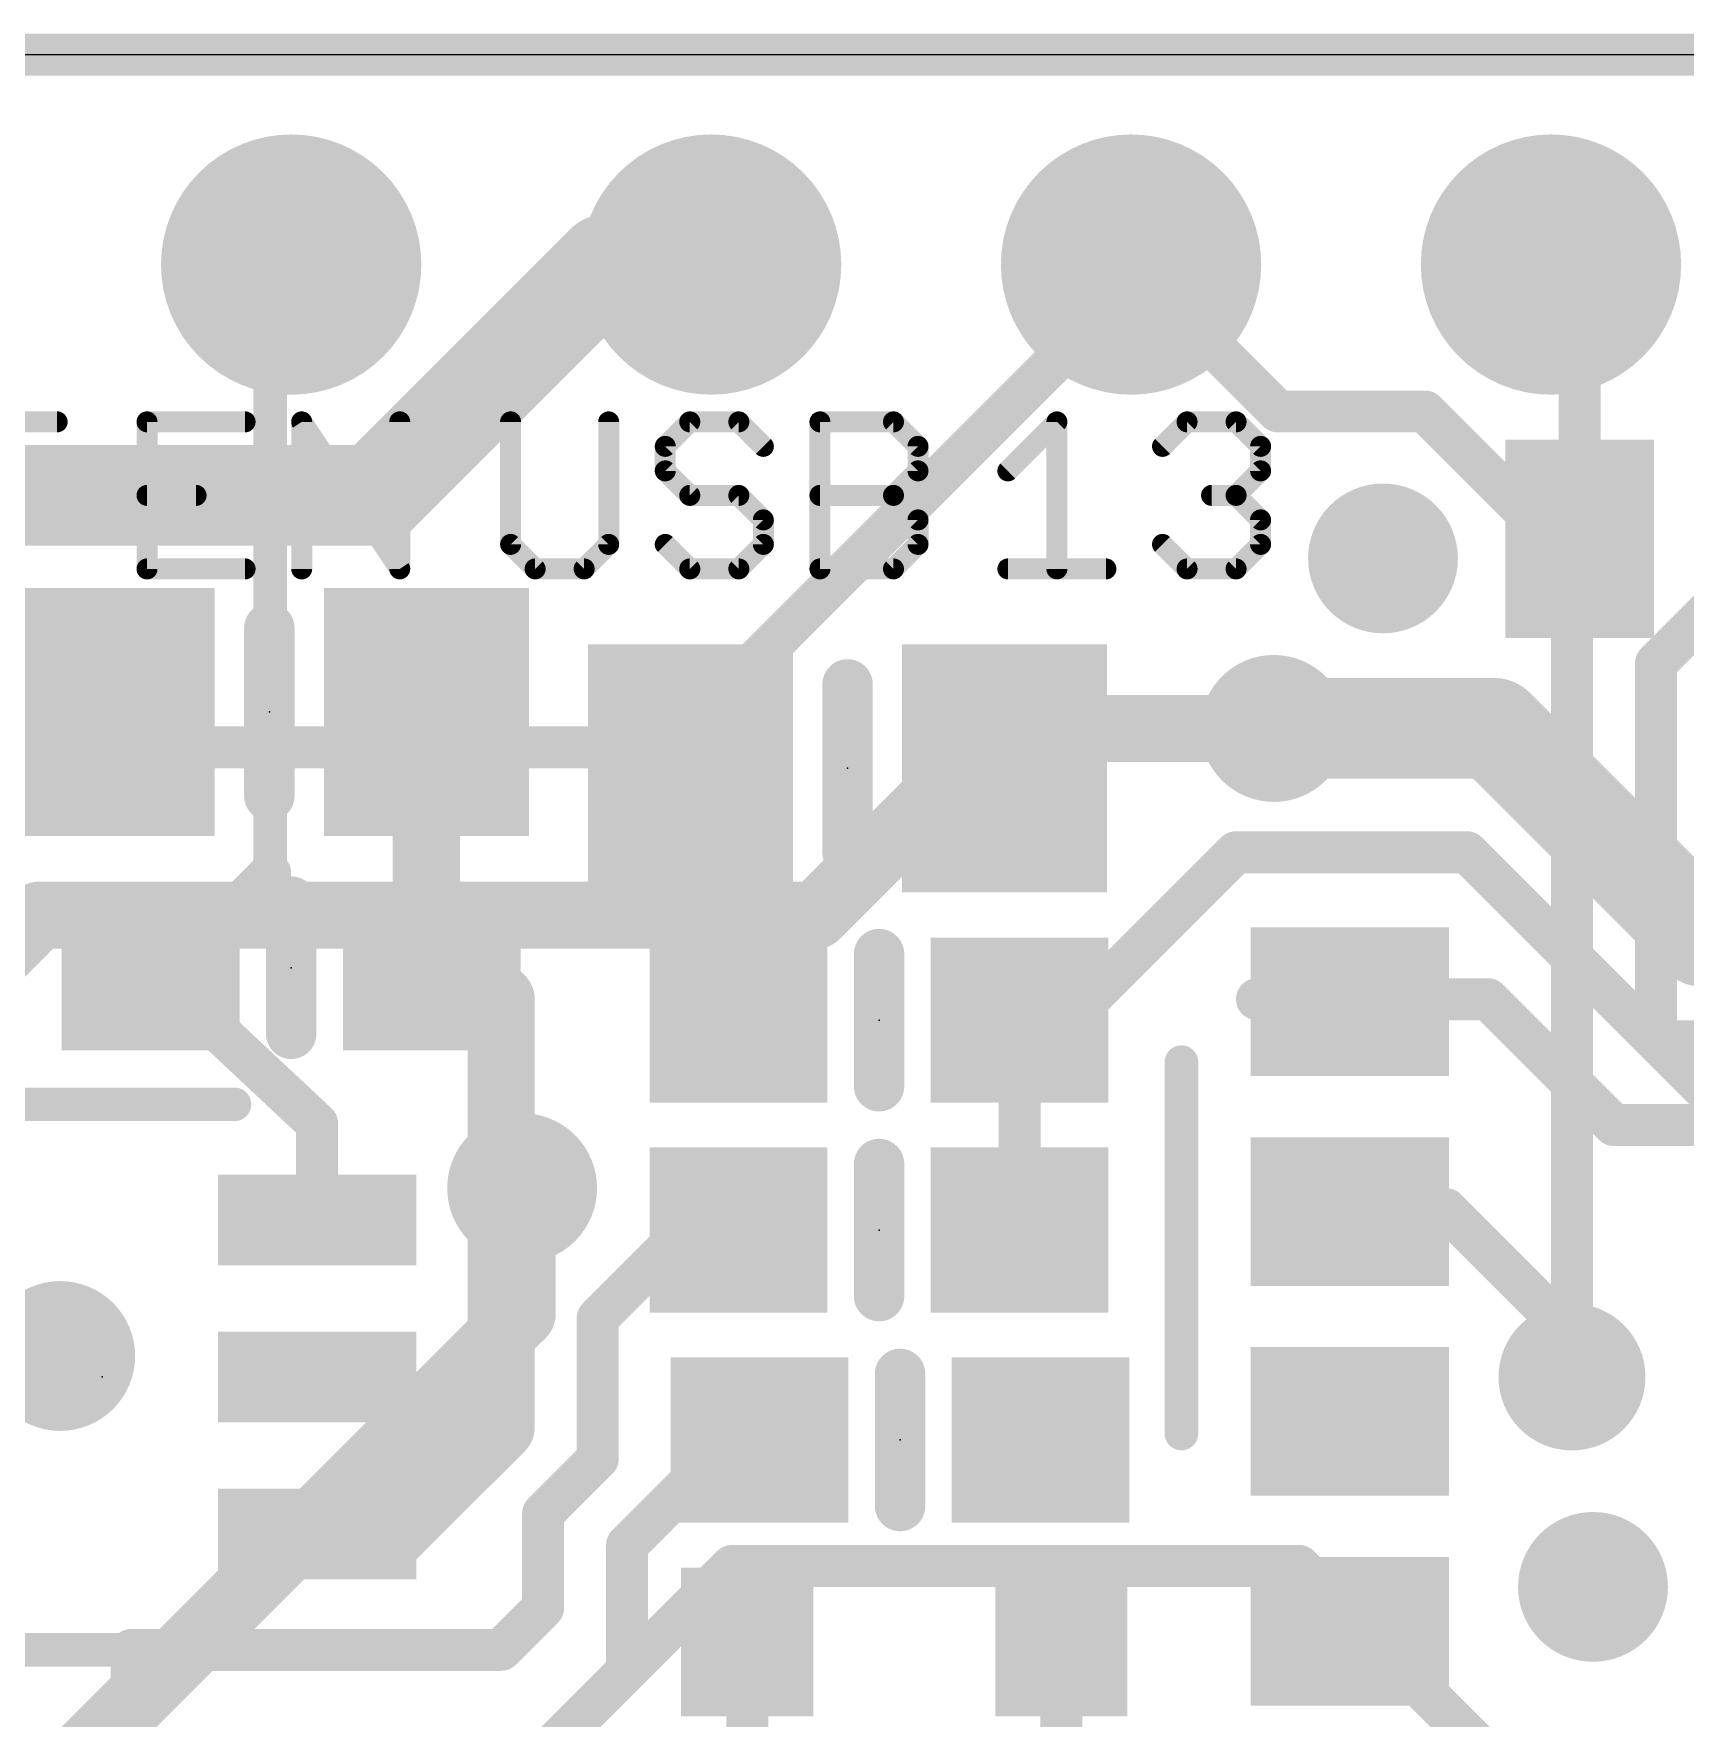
# Model space of a CAD drawing. Extents: x -6.8 to 60.3, y -8.9 to 34.9.
# Drawn here: x 17.49 to 27.48, y 12.79 to 22.99 of the extents above; entities that cross this region are included whole.
import ezdxf

# ---------------------------------------------------------------- set-up
doc = ezdxf.new("R2010")
doc.units = 0
for name, color, linetype in [('1', 12, 'CONTINUOUS'), ('16', 132, 'CONTINUOUS'), ('17', 110, 'CONTINUOUS'), ('18', 110, 'CONTINUOUS'), ('20', 53, 'CONTINUOUS'), ('21', 40, 'CONTINUOUS'), ('23', 40, 'CONTINUOUS'), ('47', 253, 'CONTINUOUS')]:
    doc.layers.add(name, color=color, linetype=linetype)

# ---------------------------------------------------------------- blocks, each defined once
blk = doc.blocks.new('RECT')
blk.add_solid([(-0.5, -0.5), (0.5, -0.5), (-0.5, 0.5), (0.5, 0.5)])
blk = doc.blocks.new('ROUNDP')
at = {"const_width": 0.5}
blk.add_lwpolyline([(0, -0.25, 1), (0, 0.25, 1), (0, -0.25)], format="xyb", dxfattribs=at)
blk = doc.blocks.new('ROUNDV')
at = {"const_width": 0.5}
blk.add_lwpolyline([(0, -0.25, 1), (0, 0.25, 1), (0, -0.25)], format="xyb", dxfattribs=at)

msp = doc.modelspace()

# ---------------------------------------------------------------- linework, layer by layer
at = {"layer": '1'}
for points, const_width in [([(44.45, 22.86), (0, 22.86)], 0.254), ([(19.05, 21.082), (19.05, 21.59)], 0.254), ([(26.844, 21.416), (26.67, 21.59)], 0.254), ([(26.844, 19.93), (26.844, 21.416)], 0.254), ([(18.923, 20.955), (19.05, 21.082)], 0.254), ([(18.923, 17.907), (18.923, 20.955)], 0.2032), ([(19.868, 17.431), (19.868, 18.883)], 0.4064), ([(26.3271, 18.7833), (24.9936, 18.7833)], 0.6096), ([(26.3271, 18.7833), (27.5844, 17.526)], 0.6096), ([(17.2466, 18.187), (17.9426, 18.883)], 0.254), ([(17.9426, 18.883), (17.968, 18.883)], 0.254), ([(23.3655, 18.542), (23.6068, 18.7833)], 0.4064), ([(23.6068, 18.7833), (24.9936, 18.7833)], 0.4064), ([(21.4655, 18.542), (21.756, 18.2515)], 0.254), ([(21.756, 18.2515), (21.756, 17.018)], 0.254), ([(23.749, 17.018), (24.765, 18.034)], 0.254), ([(24.765, 18.034), (26.162, 18.034)], 0.254), ([(26.162, 18.034), (27.305, 16.891)], 0.254), ([(18.923, 17.907), (18.454, 17.438)], 0.254), ([(27.5844, 17.526), (28.829, 17.526)], 0.6096), ([(18.239, 17.438), (18.2, 17.3355)], 0.254), ([(18.454, 17.438), (18.239, 17.438)], 0.254), ([(19.9, 17.3355), (19.868, 17.431)], 0.4064), ([(20.066, 17.399), (19.9, 17.3355)], 0.4064), ([(20.32, 17.145), (20.066, 17.399)], 0.4064), ([(19.2071, 16.3919), (18.2, 17.3355)], 0.254), ([(20.32, 16.002), (20.32, 17.145)], 0.4064), ([(24.892, 17.145), (26.289, 17.145)], 0.254), ([(26.289, 17.145), (27.051, 16.383)], 0.254), ([(23.456, 17.018), (23.456, 15.748)], 0.254), ([(23.456, 17.018), (23.749, 17.018)], 0.254), ([(27.305, 16.891), (29.464, 16.891)], 0.254), ([(24.4348, 14.517), (24.4348, 16.764)], 0.2032), ([(19.2071, 15.809), (19.2071, 16.3919)], 0.254), ([(27.051, 16.383), (28.575, 16.383)], 0.254), ([(20.32, 14.5542), (20.32, 16.002)], 0.4064), ([(20.447, 16.002), (20.32, 16.002)], 0.4064), ([(25.469, 15.875), (25.454, 15.86)], 0.254), ([(25.454, 15.86), (25.639, 15.86)], 0.254), ([(26.035, 15.875), (25.469, 15.875)], 0.254), ([(26.797, 15.113), (26.035, 15.875)], 0.254), ([(20.9042, 15.2146), (21.4376, 15.748)], 0.254), ([(21.4376, 15.748), (21.756, 15.748)], 0.254), ([(21.463, 15.748), (21.756, 15.748)], 0.254), ([(20.9042, 14.3891), (20.9042, 15.2146)], 0.254), ([(26.797, 15.113), (26.797, 14.859)], 0.254), ([(20.32, 14.5542), (19.6748, 13.909)], 0.4064), ([(21.463, 14.224), (21.717, 14.478)], 0.254), ([(21.717, 14.478), (21.883, 14.478)], 0.254), ([(20.574, 14.0335), (20.9042, 14.3637)], 0.254), ([(20.9042, 14.3637), (20.9042, 14.3891)], 0.254), ([(21.082, 13.843), (21.463, 14.224)], 0.254), ([(19.6748, 13.909), (19.2071, 13.909)], 0.4064), ([(20.574, 13.462), (20.574, 14.0335)], 0.254), ([(21.082, 13.081), (21.082, 13.843)], 0.254), ([(20.32, 13.208), (20.574, 13.462)], 0.254), ([(21.8084, 13.2555), (21.8084, 11.8466)], 0.254), ([(23.7084, 13.2555), (23.7084, 10.1281)], 0.254), ([(18.0848, 10.9982), (18.0848, 13.208)], 0.254), ([(18.0848, 13.208), (20.32, 13.208)], 0.254), ([(20.508, 12.507), (21.082, 13.081)], 0.254)]:
    msp.add_lwpolyline(points, dxfattribs=dict(at, const_width=const_width))
for points, const_width in [([(19.1135, 21.59, 1), (18.9865, 21.59)], 0.127), ([(26.7149, 21.6349, 1), (26.6251, 21.5451)], 0.127), ([(26.9075, 21.416, 1), (26.7805, 21.416)], 0.127), ([(26.7991, 21.3711, 1), (26.8889, 21.4609)], 0.127), ([(19.0949, 21.0371, 1), (19.0051, 21.1269)], 0.127), ([(18.9865, 21.082, 1), (19.1135, 21.082)], 0.127), ([(18.8781, 20.9999, 1), (18.9679, 20.9101)], 0.127), ([(18.9738, 20.955, 1), (18.8722, 20.955)], 0.1016), ([(26.7805, 19.93, 1), (26.9075, 19.93)], 0.127), ([(19.9696, 18.883, 1), (19.7664, 18.883)], 0.2032), ([(24.9936, 18.9357, 1), (24.9936, 18.6309)], 0.3048), ([(26.4349, 18.8911, 1), (26.2193, 18.6755)], 0.3048), ([(26.3271, 18.6309, 1), (26.3271, 18.9357)], 0.3048), ([(17.9426, 18.9465, 1), (17.9426, 18.8195)], 0.127), ([(17.9875, 18.8381, 1), (17.8977, 18.9279)], 0.127), ([(17.968, 18.8195, 1), (17.968, 18.9465)], 0.127), ([(23.6068, 18.8849, 1), (23.6068, 18.6817)], 0.2032), ([(23.6786, 18.7115, 1), (23.535, 18.8551)], 0.2032), ([(24.9936, 18.6817, 1), (24.9936, 18.8849)], 0.2032), ([(21.5104, 18.5869, 1), (21.4206, 18.4971)], 0.127), ([(23.2937, 18.6138, 1), (23.4373, 18.4702)], 0.2032), ([(21.8195, 18.2515, 1), (21.6925, 18.2515)], 0.127), ([(21.7111, 18.2066, 1), (21.8009, 18.2964)], 0.127), ([(24.765, 18.0975, 1), (24.765, 17.9705)], 0.127), ([(24.8099, 17.9891, 1), (24.7201, 18.0789)], 0.127), ([(26.2069, 18.0789, 1), (26.1171, 17.9891)], 0.127), ([(26.162, 17.9705, 1), (26.162, 18.0975)], 0.127), ([(18.9679, 17.8621, 1), (18.8781, 17.9519)], 0.127), ([(18.8722, 17.907, 1), (18.9738, 17.907)], 0.1016), ([(27.5844, 17.6784, 1), (27.5844, 17.3736)], 0.3048), ([(27.4766, 17.4182, 1), (27.6922, 17.6338)], 0.3048), ([(18.239, 17.5015, 1), (18.239, 17.3745)], 0.127), ([(18.2983, 17.4154, 1), (18.1797, 17.4606)], 0.127), ([(18.4091, 17.4829, 1), (18.4989, 17.3931)], 0.127), ([(18.454, 17.3745, 1), (18.454, 17.5015)], 0.127), ([(19.9643, 17.4633, 1), (19.7717, 17.3987)], 0.2032), ([(19.7664, 17.431, 1), (19.9696, 17.431)], 0.2032), ([(20.1378, 17.4708, 1), (19.9942, 17.3272)], 0.2032), ([(20.1023, 17.3041, 1), (20.0297, 17.4939)], 0.2032), ([(18.2434, 17.3818, 1), (18.1566, 17.2892)], 0.127), ([(19.8637, 17.4304, 1), (19.9363, 17.2406)], 0.2032), ([(19.8037, 17.3032, 1), (19.9963, 17.3678)], 0.2032), ([(18.1407, 17.3581, 1), (18.2593, 17.3129)], 0.127), ([(20.4216, 17.145, 1), (20.2184, 17.145)], 0.2032), ([(20.2482, 17.0732, 1), (20.3918, 17.2168)], 0.2032), ([(24.892, 17.2085, 1), (24.892, 17.0815)], 0.127), ([(26.3339, 17.1899, 1), (26.2441, 17.1001)], 0.127), ([(26.289, 17.0815, 1), (26.289, 17.2085)], 0.127), ([(23.5195, 17.018, 1), (23.3925, 17.018)], 0.127), ([(23.456, 17.0815, 1), (23.456, 16.9545)], 0.127), ([(23.7041, 17.0629, 1), (23.7939, 16.9731)], 0.127), ([(23.749, 16.9545, 1), (23.749, 17.0815)], 0.127), ([(21.6925, 17.018, 1), (21.8195, 17.018)], 0.127), ([(27.305, 16.9545, 1), (27.305, 16.8275)], 0.127), ([(27.2601, 16.8461, 1), (27.3499, 16.9359)], 0.127), ([(24.4856, 16.764, 1), (24.384, 16.764)], 0.1016), ([(19.2706, 16.3919, 1), (19.1436, 16.3919)], 0.127), ([(19.1637, 16.3456, 1), (19.2505, 16.4382)], 0.127), ([(27.051, 16.4465, 1), (27.051, 16.3195)], 0.127), ([(27.0061, 16.3381, 1), (27.0959, 16.4279)], 0.127), ([(20.4216, 16.002, 1), (20.2184, 16.002)], 0.2032), ([(20.32, 16.1036, 1), (20.32, 15.9004)], 0.2032), ([(20.447, 15.9004, 1), (20.447, 16.1036)], 0.2032), ([(20.2184, 16.002, 1), (20.4216, 16.002)], 0.2032), ([(25.454, 15.9235, 1), (25.454, 15.7965)], 0.127), ([(25.4091, 15.9049, 1), (25.4989, 15.8151)], 0.127), ([(25.469, 15.9385, 1), (25.469, 15.8115)], 0.127), ([(25.5139, 15.8301, 1), (25.4241, 15.9199)], 0.127), ([(25.639, 15.7965, 1), (25.639, 15.9235)], 0.127), ([(26.0799, 15.9199, 1), (25.9901, 15.8301)], 0.127), ([(26.035, 15.8115, 1), (26.035, 15.9385)], 0.127), ([(19.1436, 15.809, 1), (19.2706, 15.809)], 0.127), ([(21.4376, 15.8115, 1), (21.4376, 15.6845)], 0.127), ([(21.4825, 15.7031, 1), (21.3927, 15.7929)], 0.127), ([(21.463, 15.8115, 1), (21.463, 15.6845)], 0.127), ([(21.756, 15.6845, 1), (21.756, 15.8115)], 0.127), ([(21.756, 15.6845, 1), (21.756, 15.8115)], 0.127), ([(23.3925, 15.748, 1), (23.5195, 15.748)], 0.127), ([(20.9677, 15.2146, 1), (20.8407, 15.2146)], 0.127), ([(20.8593, 15.2595, 1), (20.9491, 15.1697)], 0.127), ([(26.8605, 15.113, 1), (26.7335, 15.113)], 0.127), ([(26.7521, 15.0681, 1), (26.8419, 15.1579)], 0.127), ([(26.7335, 14.859, 1), (26.8605, 14.859)], 0.127), ([(20.3918, 14.4824, 1), (20.2482, 14.626)], 0.2032), ([(20.2184, 14.5542, 1), (20.4216, 14.5542)], 0.2032), ([(21.717, 14.5415, 1), (21.717, 14.4145)], 0.127), ([(21.7619, 14.4331, 1), (21.6721, 14.5229)], 0.127), ([(21.883, 14.4145, 1), (21.883, 14.5415)], 0.127), ([(20.9677, 14.3891, 1), (20.8407, 14.3891)], 0.127), ([(20.9491, 14.3188, 1), (20.8593, 14.4086)], 0.127), ([(24.384, 14.517, 1), (24.4856, 14.517)], 0.1016), ([(20.8407, 14.3891, 1), (20.9677, 14.3891)], 0.127), ([(20.8407, 14.3637, 1), (20.9677, 14.3637)], 0.127), ([(21.4181, 14.2689, 1), (21.5079, 14.1791)], 0.127), ([(21.5079, 14.1791, 1), (21.4181, 14.2689)], 0.127), ([(19.2071, 14.0106, 1), (19.2071, 13.8074)], 0.2032), ([(19.603, 13.9808, 1), (19.7466, 13.8372)], 0.2032), ([(19.6748, 13.8074, 1), (19.6748, 14.0106)], 0.2032), ([(20.6375, 14.0335, 1), (20.5105, 14.0335)], 0.127), ([(20.5291, 14.0784, 1), (20.6189, 13.9886)], 0.127), ([(21.1455, 13.843, 1), (21.0185, 13.843)], 0.127), ([(21.0371, 13.8879, 1), (21.1269, 13.7981)], 0.127), ([(20.6189, 13.4171, 1), (20.5291, 13.5069)], 0.127), ([(20.5105, 13.462, 1), (20.6375, 13.462)], 0.127), ([(21.8719, 13.2555, 1), (21.7449, 13.2555)], 0.127), ([(23.7719, 13.2555, 1), (23.6449, 13.2555)], 0.127), ([(18.1483, 13.208, 1), (18.0213, 13.208)], 0.127), ([(18.0848, 13.2715, 1), (18.0848, 13.1445)], 0.127), ([(20.2751, 13.2529, 1), (20.3649, 13.1631)], 0.127), ([(20.32, 13.1445, 1), (20.32, 13.2715)], 0.127), ([(21.1269, 13.0361, 1), (21.0371, 13.1259)], 0.127), ([(21.0185, 13.081, 1), (21.1455, 13.081)], 0.127)]:
    msp.add_lwpolyline(points, format="xyb", dxfattribs=dict(at, const_width=const_width))
at = {"layer": '16'}
for points, const_width in [([(44.45, 22.86), (0, 22.86)], 0.254), ([(19.558, 20.193), (20.955, 21.59)], 0.6096), ([(20.955, 21.59), (21.59, 21.59)], 0.6096), ([(24.13, 21.463), (24.13, 21.59)], 0.254), ([(25.019, 20.701), (24.13, 21.59)], 0.254), ([(21.336, 18.669), (24.13, 21.463)], 0.254), ([(25.908, 20.701), (25.019, 20.701)], 0.254), ([(26.797, 19.812), (25.908, 20.701)], 0.254), ([(9.906, 20.193), (19.558, 20.193)], 0.6096), ([(27.305, 19.177), (28.5496, 20.4216)], 0.254), ([(26.797, 19.812), (26.797, 14.859)], 0.254), ([(27.305, 16.891), (27.305, 19.177)], 0.254), ([(22.225, 17.653), (23.3553, 18.7833)], 0.4064), ([(23.3553, 18.7833), (24.9936, 18.7833)], 0.4064), ([(16.891, 18.669), (21.336, 18.669)], 0.254), ([(17.526, 17.653), (16.383, 16.51)], 0.4064), ([(17.526, 17.653), (22.225, 17.653)], 0.4064), ([(29.718, 14.478), (27.305, 16.891)], 0.254), ([(20.447, 15.24), (20.447, 16.002)], 0.4064), ([(16.891, 11.684), (20.447, 15.24)], 0.4064), ([(21.717, 13.716), (20.066, 12.065)], 0.254), ([(25.146, 13.716), (21.717, 13.716)], 0.254), ([(26.416, 12.446), (25.146, 13.716)], 0.254)]:
    msp.add_lwpolyline(points, dxfattribs=dict(at, const_width=const_width))
for points, const_width in [([(20.955, 21.7424, 1), (20.955, 21.4376)], 0.3048), ([(21.0628, 21.4822, 1), (20.8472, 21.6978)], 0.3048), ([(21.59, 21.4376, 1), (21.59, 21.7424)], 0.3048), ([(24.1935, 21.59, 1), (24.0665, 21.59)], 0.127), ([(24.1749, 21.6349, 1), (24.0851, 21.5451)], 0.127), ([(24.0665, 21.463, 1), (24.1935, 21.463)], 0.127), ([(24.1749, 21.4181, 1), (24.0851, 21.5079)], 0.127), ([(25.019, 20.7645, 1), (25.019, 20.6375)], 0.127), ([(24.9741, 20.6561, 1), (25.0639, 20.7459)], 0.127), ([(25.9529, 20.7459, 1), (25.8631, 20.6561)], 0.127), ([(25.908, 20.6375, 1), (25.908, 20.7645)], 0.127), ([(19.558, 20.0406, 1), (19.558, 20.3454)], 0.3048), ([(19.4502, 20.3008, 1), (19.6658, 20.0852)], 0.3048), ([(26.8605, 19.812, 1), (26.7335, 19.812)], 0.127), ([(26.7521, 19.7671, 1), (26.8419, 19.8569)], 0.127), ([(27.3685, 19.177, 1), (27.2415, 19.177)], 0.127), ([(27.2601, 19.2219, 1), (27.3499, 19.1321)], 0.127), ([(23.3553, 18.8849, 1), (23.3553, 18.6817)], 0.2032), ([(23.4271, 18.7115, 1), (23.2835, 18.8551)], 0.2032), ([(24.9936, 18.6817, 1), (24.9936, 18.8849)], 0.2032), ([(21.2911, 18.7139, 1), (21.3809, 18.6241)], 0.127), ([(21.336, 18.6055, 1), (21.336, 18.7325)], 0.127), ([(17.526, 17.7546, 1), (17.526, 17.5514)], 0.2032), ([(17.5978, 17.5812, 1), (17.4542, 17.7248)], 0.2032), ([(22.225, 17.5514, 1), (22.225, 17.7546)], 0.2032), ([(22.1532, 17.7248, 1), (22.2968, 17.5812)], 0.2032), ([(27.3499, 16.9359, 1), (27.2601, 16.8461)], 0.127), ([(27.2415, 16.891, 1), (27.3685, 16.891)], 0.127), ([(20.5486, 16.002, 1), (20.3454, 16.002)], 0.2032), ([(20.5188, 15.1682, 1), (20.3752, 15.3118)], 0.2032), ([(20.3454, 15.24, 1), (20.5486, 15.24)], 0.2032), ([(26.7335, 14.859, 1), (26.8605, 14.859)], 0.127), ([(21.717, 13.7795, 1), (21.717, 13.6525)], 0.127), ([(21.7619, 13.6711, 1), (21.6721, 13.7609)], 0.127), ([(25.1909, 13.7609, 1), (25.1011, 13.6711)], 0.127), ([(25.146, 13.6525, 1), (25.146, 13.7795)], 0.127)]:
    msp.add_lwpolyline(points, format="xyb", dxfattribs=dict(at, const_width=const_width))
at = {"layer": '20'}
msp.add_line((48.26, 22.86), (2.54, 22.86), dxfattribs=at)
at = {"layer": '21'}
for points, const_width in [([(17.0413, 20.6383), (17.6344, 20.6383)], 0.127), ([(18.7712, 20.6383), (18.178, 20.6383)], 0.127), ([(18.178, 20.6383), (18.178, 19.7485)], 0.127), ([(19.1135, 19.7485), (19.1135, 20.6383)], 0.127), ([(19.1135, 20.6383), (19.7067, 19.7485)], 0.127), ([(19.7067, 19.7485), (19.7067, 20.6383)], 0.127), ([(20.3772, 20.6383), (20.3772, 19.8968)], 0.127), ([(20.9704, 19.8968), (20.9704, 20.6383)], 0.127), ([(21.461, 20.6383), (21.3127, 20.49)], 0.127), ([(21.7576, 20.6383), (21.461, 20.6383)], 0.127), ([(21.9059, 20.49), (21.7576, 20.6383)], 0.127), ([(22.2483, 19.7485), (22.2483, 20.6383)], 0.127), ([(22.2483, 20.6383), (22.6931, 20.6383)], 0.127), ([(22.6931, 20.6383), (22.8414, 20.49)], 0.127), ([(23.385, 20.3417), (23.6816, 20.6383)], 0.127), ([(23.6816, 20.6383), (23.6816, 19.7485)], 0.127), ([(24.3205, 20.49), (24.4688, 20.6383)], 0.127), ([(24.4688, 20.6383), (24.7654, 20.6383)], 0.127), ([(24.7654, 20.6383), (24.9137, 20.49)], 0.127), ([(21.3127, 20.49), (21.3127, 20.3417)], 0.127), ([(22.8414, 20.49), (22.8414, 20.3417)], 0.127), ([(24.9137, 20.49), (24.9137, 20.3417)], 0.127), ([(21.3127, 20.3417), (21.461, 20.1934)], 0.127), ([(22.8414, 20.3417), (22.6931, 20.1934)], 0.127), ([(24.9137, 20.3417), (24.7654, 20.1934)], 0.127), ([(18.178, 20.1934), (18.4746, 20.1934)], 0.127), ([(21.461, 20.1934), (21.7576, 20.1934)], 0.127), ([(21.7576, 20.1934), (21.9059, 20.0451)], 0.127), ([(22.2483, 20.1934), (22.6931, 20.1934)], 0.127), ([(22.6931, 20.1934), (22.8414, 20.0451)], 0.127), ([(24.7654, 20.1934), (24.6171, 20.1934)], 0.127), ([(24.7654, 20.1934), (24.9137, 20.0451)], 0.127), ([(21.9059, 20.0451), (21.9059, 19.8968)], 0.127), ([(22.8414, 20.0451), (22.8414, 19.8968)], 0.127), ([(24.9137, 20.0451), (24.9137, 19.8968)], 0.127), ([(20.3772, 19.8968), (20.5255, 19.7485)], 0.127), ([(20.8221, 19.7485), (20.9704, 19.8968)], 0.127), ([(21.461, 19.7485), (21.3127, 19.8968)], 0.127), ([(21.9059, 19.8968), (21.7576, 19.7485)], 0.127), ([(22.8414, 19.8968), (22.6931, 19.7485)], 0.127), ([(24.4688, 19.7485), (24.3205, 19.8968)], 0.127), ([(24.9137, 19.8968), (24.7654, 19.7485)], 0.127), ([(18.178, 19.7485), (18.7712, 19.7485)], 0.127), ([(20.5255, 19.7485), (20.8221, 19.7485)], 0.127), ([(21.7576, 19.7485), (21.461, 19.7485)], 0.127), ([(22.6931, 19.7485), (22.2483, 19.7485)], 0.127), ([(23.385, 19.7485), (23.9782, 19.7485)], 0.127), ([(24.7654, 19.7485), (24.4688, 19.7485)], 0.127), ([(18.918, 18.375), (18.918, 19.391)], 0.3048), ([(22.4155, 18.034), (22.4155, 19.05)], 0.3048), ([(19.05, 17.7355), (19.05, 16.9355)], 0.3048), ([(22.606, 17.418), (22.606, 16.618)], 0.3048), ([(17.107, 16.509), (18.707, 16.509)], 0.2032), ([(22.606, 15.348), (22.606, 16.148)], 0.3048), ([(22.733, 14.078), (22.733, 14.878)], 0.3048), ([(17.107, 13.209), (18.707, 13.209)], 0.2032), ([(18.707, 13.207), (17.107, 13.207)], 0.2032)]:
    msp.add_lwpolyline(points, dxfattribs=dict(at, const_width=const_width))
for points, const_width in [([(17.6344, 20.6065, 1), (17.6344, 20.67)], 0.0635), ([(18.178, 20.67, 1), (18.178, 20.6065)], 0.0635), ([(18.2097, 20.6383, 1), (18.1462, 20.6383)], 0.0635), ([(18.7712, 20.6065, 1), (18.7712, 20.67)], 0.0635), ([(19.1399, 20.6559, 1), (19.0871, 20.6206)], 0.0635), ([(19.1453, 20.6383, 1), (19.0818, 20.6383)], 0.0635), ([(19.7384, 20.6383, 1), (19.6749, 20.6383)], 0.0635), ([(20.409, 20.6383, 1), (20.3455, 20.6383)], 0.0635), ([(21.0021, 20.6383, 1), (20.9386, 20.6383)], 0.0635), ([(21.461, 20.67, 1), (21.461, 20.6065)], 0.0635), ([(21.4835, 20.6158, 1), (21.4386, 20.6607)], 0.0635), ([(21.7801, 20.6607, 1), (21.7352, 20.6158)], 0.0635), ([(21.7576, 20.6065, 1), (21.7576, 20.67)], 0.0635), ([(22.28, 20.6383, 1), (22.2165, 20.6383)], 0.0635), ([(22.2483, 20.67, 1), (22.2483, 20.6065)], 0.0635), ([(22.7156, 20.6607, 1), (22.6707, 20.6158)], 0.0635), ([(22.6931, 20.6065, 1), (22.6931, 20.67)], 0.0635), ([(23.7133, 20.6383, 1), (23.6498, 20.6383)], 0.0635), ([(23.704, 20.6158, 1), (23.6591, 20.6607)], 0.0635), ([(24.4688, 20.67, 1), (24.4688, 20.6065)], 0.0635), ([(24.4912, 20.6158, 1), (24.4463, 20.6607)], 0.0635), ([(24.7878, 20.6607, 1), (24.7429, 20.6158)], 0.0635), ([(24.7654, 20.6065, 1), (24.7654, 20.67)], 0.0635), ([(21.3445, 20.49, 1), (21.281, 20.49)], 0.0635), ([(21.2903, 20.5124, 1), (21.3352, 20.4675)], 0.0635), ([(21.8835, 20.4675, 1), (21.9284, 20.5124)], 0.0635), ([(22.8732, 20.49, 1), (22.8097, 20.49)], 0.0635), ([(22.819, 20.4675, 1), (22.8639, 20.5124)], 0.0635), ([(24.298, 20.5124, 1), (24.343, 20.4675)], 0.0635), ([(24.9454, 20.49, 1), (24.8819, 20.49)], 0.0635), ([(24.8912, 20.4675, 1), (24.9361, 20.5124)], 0.0635), ([(21.3352, 20.3641, 1), (21.2903, 20.3192)], 0.0635), ([(22.8639, 20.3192, 1), (22.819, 20.3641)], 0.0635), ([(23.3625, 20.3641, 1), (23.4074, 20.3192)], 0.0635), ([(24.9361, 20.3192, 1), (24.8912, 20.3641)], 0.0635), ([(21.281, 20.3417, 1), (21.3445, 20.3417)], 0.0635), ([(22.8097, 20.3417, 1), (22.8732, 20.3417)], 0.0635), ([(24.8819, 20.3417, 1), (24.9454, 20.3417)], 0.0635), ([(18.178, 20.2251, 1), (18.178, 20.1616)], 0.0635), ([(18.4746, 20.1616, 1), (18.4746, 20.2251)], 0.0635), ([(21.461, 20.2251, 1), (21.461, 20.1616)], 0.0635), ([(21.4386, 20.1709, 1), (21.4835, 20.2158)], 0.0635), ([(21.7801, 20.2158, 1), (21.7352, 20.1709)], 0.0635), ([(21.7576, 20.1616, 1), (21.7576, 20.2251)], 0.0635), ([(22.2483, 20.2251, 1), (22.2483, 20.1616)], 0.0635), ([(22.7156, 20.2158, 1), (22.6707, 20.1709)], 0.0635), ([(22.6707, 20.2158, 1), (22.7156, 20.1709)], 0.0635), ([(22.6931, 20.1616, 1), (22.6931, 20.2251)], 0.0635), ([(24.6171, 20.2251, 1), (24.6171, 20.1616)], 0.0635), ([(24.7878, 20.2158, 1), (24.7429, 20.1709)], 0.0635), ([(24.7429, 20.2158, 1), (24.7878, 20.1709)], 0.0635), ([(24.7654, 20.1616, 1), (24.7654, 20.2251)], 0.0635), ([(21.9377, 20.0451, 1), (21.8742, 20.0451)], 0.0635), ([(21.8835, 20.0226, 1), (21.9284, 20.0675)], 0.0635), ([(22.8732, 20.0451, 1), (22.8097, 20.0451)], 0.0635), ([(22.819, 20.0226, 1), (22.8639, 20.0675)], 0.0635), ([(24.9454, 20.0451, 1), (24.8819, 20.0451)], 0.0635), ([(24.8912, 20.0226, 1), (24.9361, 20.0675)], 0.0635), ([(20.3997, 19.9192, 1), (20.3548, 19.8743)], 0.0635), ([(20.3455, 19.8968, 1), (20.409, 19.8968)], 0.0635), ([(20.9386, 19.8968, 1), (21.0021, 19.8968)], 0.0635), ([(20.9928, 19.8743, 1), (20.9479, 19.9192)], 0.0635), ([(21.3352, 19.9192, 1), (21.2903, 19.8743)], 0.0635), ([(21.8742, 19.8968, 1), (21.9377, 19.8968)], 0.0635), ([(21.9284, 19.8743, 1), (21.8835, 19.9192)], 0.0635), ([(22.8097, 19.8968, 1), (22.8732, 19.8968)], 0.0635), ([(22.8639, 19.8743, 1), (22.819, 19.9192)], 0.0635), ([(24.343, 19.9192, 1), (24.298, 19.8743)], 0.0635), ([(24.8819, 19.8968, 1), (24.9454, 19.8968)], 0.0635), ([(24.9361, 19.8743, 1), (24.8912, 19.9192)], 0.0635), ([(18.1462, 19.7485, 1), (18.2097, 19.7485)], 0.0635), ([(18.178, 19.7802, 1), (18.178, 19.7168)], 0.0635), ([(18.7712, 19.7168, 1), (18.7712, 19.7802)], 0.0635), ([(19.0818, 19.7485, 1), (19.1453, 19.7485)], 0.0635), ([(19.6749, 19.7485, 1), (19.7384, 19.7485)], 0.0635), ([(19.6803, 19.7309, 1), (19.7331, 19.7661)], 0.0635), ([(20.5255, 19.7802, 1), (20.5255, 19.7168)], 0.0635), ([(20.5031, 19.726, 1), (20.548, 19.771)], 0.0635), ([(20.7996, 19.771, 1), (20.8446, 19.726)], 0.0635), ([(20.8221, 19.7168, 1), (20.8221, 19.7802)], 0.0635), ([(21.461, 19.7802, 1), (21.461, 19.7168)], 0.0635), ([(21.4386, 19.726, 1), (21.4835, 19.771)], 0.0635), ([(21.7352, 19.771, 1), (21.7801, 19.726)], 0.0635), ([(21.7576, 19.7168, 1), (21.7576, 19.7802)], 0.0635), ([(22.2165, 19.7485, 1), (22.28, 19.7485)], 0.0635), ([(22.2483, 19.7802, 1), (22.2483, 19.7168)], 0.0635), ([(22.6707, 19.771, 1), (22.7156, 19.726)], 0.0635), ([(22.6931, 19.7168, 1), (22.6931, 19.7802)], 0.0635), ([(23.385, 19.7802, 1), (23.385, 19.7168)], 0.0635), ([(23.6498, 19.7485, 1), (23.7133, 19.7485)], 0.0635), ([(23.9782, 19.7168, 1), (23.9782, 19.7802)], 0.0635), ([(24.4688, 19.7802, 1), (24.4688, 19.7168)], 0.0635), ([(24.4463, 19.726, 1), (24.4912, 19.771)], 0.0635), ([(24.7429, 19.771, 1), (24.7878, 19.726)], 0.0635), ([(24.7654, 19.7168, 1), (24.7654, 19.7802)], 0.0635), ([(18.9942, 19.391, 1), (18.8418, 19.391)], 0.1524), ([(22.4917, 19.05, 1), (22.3393, 19.05)], 0.1524), ([(18.8418, 18.375, 1), (18.9942, 18.375)], 0.1524), ([(22.3393, 18.034, 1), (22.4917, 18.034)], 0.1524), ([(19.1262, 17.7355, 1), (18.9738, 17.7355)], 0.1524), ([(22.6822, 17.418, 1), (22.5298, 17.418)], 0.1524), ([(18.9738, 16.9355, 1), (19.1262, 16.9355)], 0.1524), ([(22.5298, 16.618, 1), (22.6822, 16.618)], 0.1524), ([(18.707, 16.4582, 1), (18.707, 16.5598)], 0.1016), ([(22.6822, 16.148, 1), (22.5298, 16.148)], 0.1524), ([(22.5298, 15.348, 1), (22.6822, 15.348)], 0.1524), ([(22.8092, 14.878, 1), (22.6568, 14.878)], 0.1524), ([(22.6568, 14.078, 1), (22.8092, 14.078)], 0.1524), ([(18.707, 13.1582, 1), (18.707, 13.2598)], 0.1016), ([(18.707, 13.1562, 1), (18.707, 13.2578)], 0.1016)]:
    msp.add_lwpolyline(points, format="xyb", dxfattribs=dict(at, const_width=const_width))
at = {"layer": '23'}
for p in [(18.918, 18.883), (22.4155, 18.542), (19.05, 17.3355), (22.606, 17.018), (22.606, 15.748), (17.907, 14.859), (22.733, 14.478)]:
    msp.add_point(p, dxfattribs=at)
at = {"layer": '47', "const_width": 0.13}
msp.add_lwpolyline([(24.13, 22.86), (60.243, 22.86)], dxfattribs=at)
at = {"layer": '47', "const_width": 0.065}
msp.add_lwpolyline([(24.13, 22.8925, 1), (24.13, 22.8275)], format="xyb", dxfattribs=at)

# ---------------------------------------------------------------- block references
at = {"layer": '1'}
for p, xscale, yscale, rotation in [((26.844, 19.93), 1.2, 0.9, 90), ((17.968, 18.883), 1.24, 1.5, 180), ((19.868, 18.883), 1.24, 1.5, 180), ((21.4655, 18.542), 1.24, 1.5, 180), ((23.3655, 18.542), 1.24, 1.5, 180), ((25.454, 17.13), 1.2, 0.9, 180), ((25.454, 15.86), 1.2, 0.9, 180), ((19.2071, 15.809), 0.55, 1.2, 90), ((19.2071, 14.859), 0.55, 1.2, 90), ((25.454, 14.59), 1.2, 0.9, 180), ((19.2071, 13.909), 0.55, 1.2, 90), ((25.454, 13.32), 1.2, 0.9, 180), ((21.8084, 13.2555), 0.8, 0.9, 180), ((23.7084, 13.2555), 0.8, 0.9, 180)]:
    msp.add_blockref('RECT', p, dxfattribs=dict(at, xscale=xscale, yscale=yscale, rotation=rotation))
at = {"layer": '1', "xscale": 1.075}
for p in [(18.2, 17.3355), (19.9, 17.3355), (21.756, 17.018), (23.456, 17.018)]:
    msp.add_blockref('RECT', p, dxfattribs=at)
at = {"layer": '1', "xscale": 1.075, "rotation": 180}
for p in [(21.756, 15.748), (23.456, 15.748), (21.883, 14.478), (23.583, 14.478)]:
    msp.add_blockref('RECT', p, dxfattribs=at)
at = {"layer": '17', "xscale": 1.5748, "yscale": 1.5748, "rotation": 90}
for p in [(19.05, 21.59), (19.05, 21.59), (21.59, 21.59), (21.59, 21.59), (24.13, 21.59), (24.13, 21.59), (26.67, 21.59), (26.67, 21.59)]:
    msp.add_blockref('ROUNDP', p, dxfattribs=at)
at = {"layer": '18'}
for p, xscale, yscale in [((25.654, 19.812), 0.9064, 0.9064), ((25.654, 19.812), 0.9064, 0.9064), ((24.9936, 18.7833), 0.889, 0.889), ((24.9936, 18.7833), 0.889, 0.889), ((20.447, 16.002), 0.9064, 0.9064), ((20.447, 16.002), 0.9064, 0.9064), ((17.653, 14.986), 0.9064, 0.9064), ((17.653, 14.986), 0.9064, 0.9064), ((26.797, 14.859), 0.889, 0.889), ((26.797, 14.859), 0.889, 0.889), ((26.924, 13.589), 0.9064, 0.9064), ((26.924, 13.589), 0.9064, 0.9064)]:
    msp.add_blockref('ROUNDV', p, dxfattribs=dict(at, xscale=xscale, yscale=yscale))

doc.saveas('drawing.dxf')
